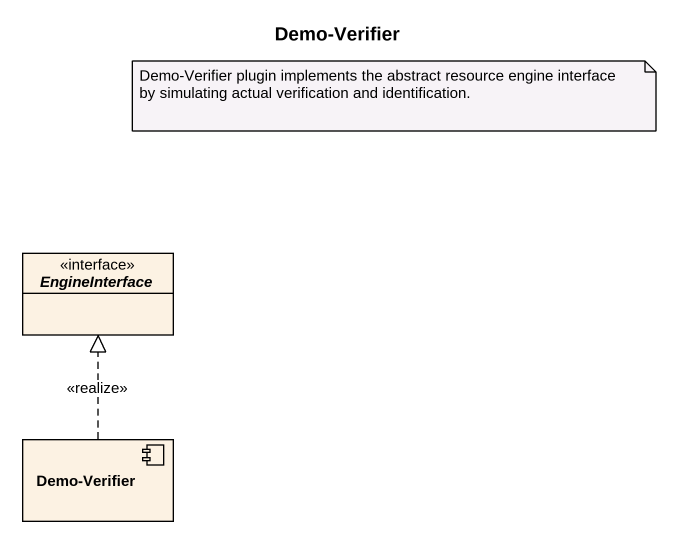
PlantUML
@startuml
title Demo-Verifier
allowmixing
hide circle
hide empty members
interface EngineInterface <<interface>>
component "Demo-Verifier" as Demo_Verifier
Demo_Verifier .up.|> EngineInterface : <<realize>>
note as N1
  Demo-Verifier plugin implements the abstract resource engine interface by simulating actual verification and identification.
end note
@enduml
